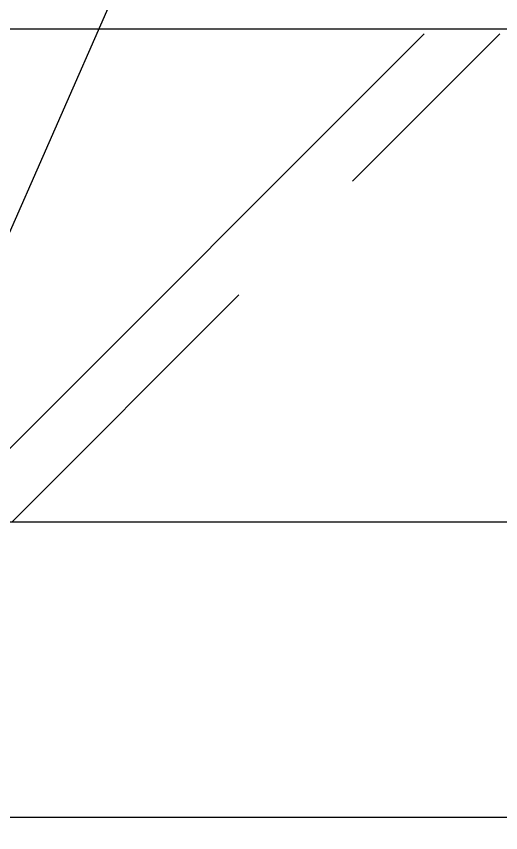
# Model space of a CAD drawing. Extents: x -437689 to -407696, y -55787 to -37037.
# Drawn here: x -433871.2 to -433758.1, y -41456.6 to -41266.2 of the extents above; entities that cross this region are included whole.
import ezdxf

# ---------------------------------------------------------------- set-up
doc = ezdxf.new("R2010")
doc.units = 0
doc.header["$LTSCALE"] = 150
doc.header["$MEASUREMENT"] = 0
doc.linetypes.add('DASHED', pattern=[0.75, 0.5, -0.25])
doc.layers.get('0').update_dxf_attribs({"linetype": 'CONTINUOUS'})
for name, color, linetype in [('DR', 6, 'CONTINUOUS'), ('HAT', 9, 'CONTINUOUS'), ('WALL', 7, 'CONTINUOUS')]:
    doc.layers.add(name, color=color, linetype=linetype)

msp = doc.modelspace()

# ---------------------------------------------------------------- linework, layer by layer
for p, q in [((-433467.02, -41269.19), (-433917.02, -41269.19)), ((-433352.02, -41384.19), (-434032.02, -41384.19))]:
    msp.add_line(p, q)
at = {"layer": 'DR', "linetype": 'CONTINUOUS', "ltscale": 900}
msp.add_line((-434027.09, -41667.09), (-433835.77, -41232.53), dxfattribs=at)
at = {"layer": 'HAT'}
msp.add_line((-433889.94, -41384.19), (-433775.99, -41270.24), dxfattribs=at)
at = {"layer": 'HAT', "linetype": 'DASHED'}
msp.add_line((-433872.26, -41384.19), (-433758.31, -41270.24), dxfattribs=at)
at = {"layer": 'WALL', "color": 9}
msp.add_line((-433274.54, -41453.08), (-435242.04, -41453.08), dxfattribs=at)

doc.saveas('drawing.dxf')
